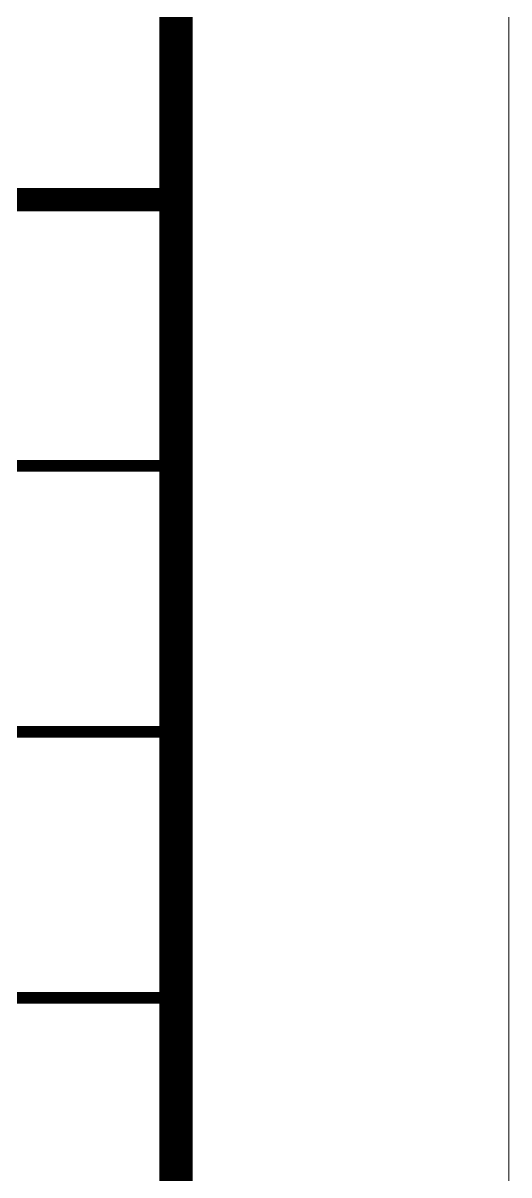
# Model space of a CAD drawing. Extents: x 3774419 to 4775970, y -926964 to 2266.
# Drawn here: x 4606310 to 4607770, y -796786 to -793322 of the extents above; entities that cross this region are included whole.
import ezdxf

# ---------------------------------------------------------------- set-up
doc = ezdxf.new("R2010")
doc.units = 0
doc.header["$LTSCALE"] = 1000
doc.header["$MEASUREMENT"] = 0
doc.layers.add('!!电气', color=1, linetype='CONTINUOUS')
doc.layers.add('图框', color=147, linetype='CONTINUOUS', lineweight=20)

# ---------------------------------------------------------------- blocks, each defined once
blk = doc.blocks.new('A$C1BA23030')
at = {"layer": '图框'}
for points, const_width in [([(7000, 13200.3), (0, 13200.3)], 70), ([(0, 13200.3), (7000, 13200.3)], 70), ([(0, 12400.3), (7000, 12400.3)], 35), ([(0, 11600.3), (7000, 11600.3)], 35), ([(0, 10800.3), (7000, 10800.3)], 35)]:
    blk.add_lwpolyline(points, dxfattribs=dict(at, const_width=const_width))

msp = doc.modelspace()

# ---------------------------------------------------------------- linework, layer by layer
at = {"layer": '图框'}
msp.add_lwpolyline([(4523669.6, -748653.6), (4607769.6, -748653.6), (4607769.6, -808053.6), (4523669.6, -808053.6)], close=True, dxfattribs=at)
msp.add_lwpolyline([(4523669.6, -748653.6), (4607769.6, -748653.6), (4607769.6, -808053.6), (4523669.6, -808053.6)], close=True, dxfattribs=at)
at = {"layer": '图框', "const_width": 100}
msp.add_lwpolyline([(4606769.6, -807053.6), (4606769.6, -749653.6), (4526169.6, -749653.6), (4526169.6, -807053.6)], close=True, dxfattribs=at)
msp.add_lwpolyline([(4606769.6, -807053.6), (4606769.6, -749653.6), (4526169.6, -749653.6), (4526169.6, -807053.6)], close=True, dxfattribs=at)

# ---------------------------------------------------------------- block references
at = {"layer": '!!电气'}
msp.add_blockref('A$C1BA23030', (4599769.6, -807053.6), dxfattribs=at)

doc.saveas('drawing.dxf')
